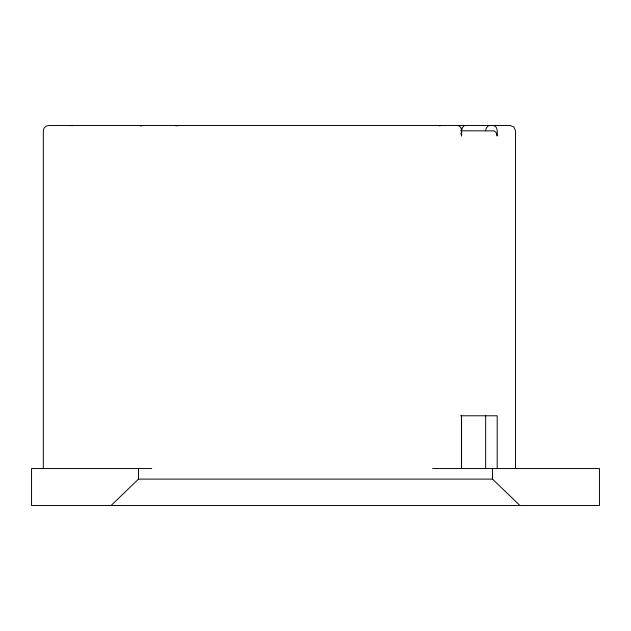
<?xml version="1.0" encoding="UTF-8"?>
<svg xmlns="http://www.w3.org/2000/svg" width="631" height="631" viewBox="0 0 631 631"><rect width="100%" height="100%" fill="white"/><g stroke="black" fill="none" stroke-linecap="round" stroke-linejoin="round"><path stroke-width="0.95" d="M485.657 130.783L486.004 128.724L487.613 126.366A5.766 4.393 -88.5 0 1 489.94 125.506M461.805 128.685L461.442 130.783L462.192 127.841L464.014 125.94M111.103 505.494L138.489 479.11L492.511 479.11L519.905 505.494M439.247 125.877L440.998 125.506M176.025 125.869L178.131 125.506M177.674 125.687L179.007 125.506M460.512 130.783L494.026 130.877L496.053 132.329L497.196 136.059C497.307 132.707 498.111 126.105 493.268 125.506M460.512 415.774L497.196 415.774L497.196 468.549M151.732 468.549L31.55 468.549L31.55 505.494L599.45 505.494L599.45 468.549L432.645 468.549M141.589 125.877L139.404 125.506L140.681 125.687M139.49 125.506L140.563 125.601M70.877 125.506L72.273 125.687M457.633 125.506C462.484 126.097 461.687 132.707 461.569 136.059L460.906 133.117M515.495 468.549L515.495 130.783L513.949 127.052L510.227 125.506L48.611 125.506L45.968 126.208L44.036 128.14L43.334 130.783L43.334 468.549M492.511 468.549L492.511 479.11M485.657 415.774L485.657 468.549M461.569 415.774L461.569 468.549M461.442 415.379L461.442 468.549M138.489 468.549L138.489 479.11"/></g></svg>
